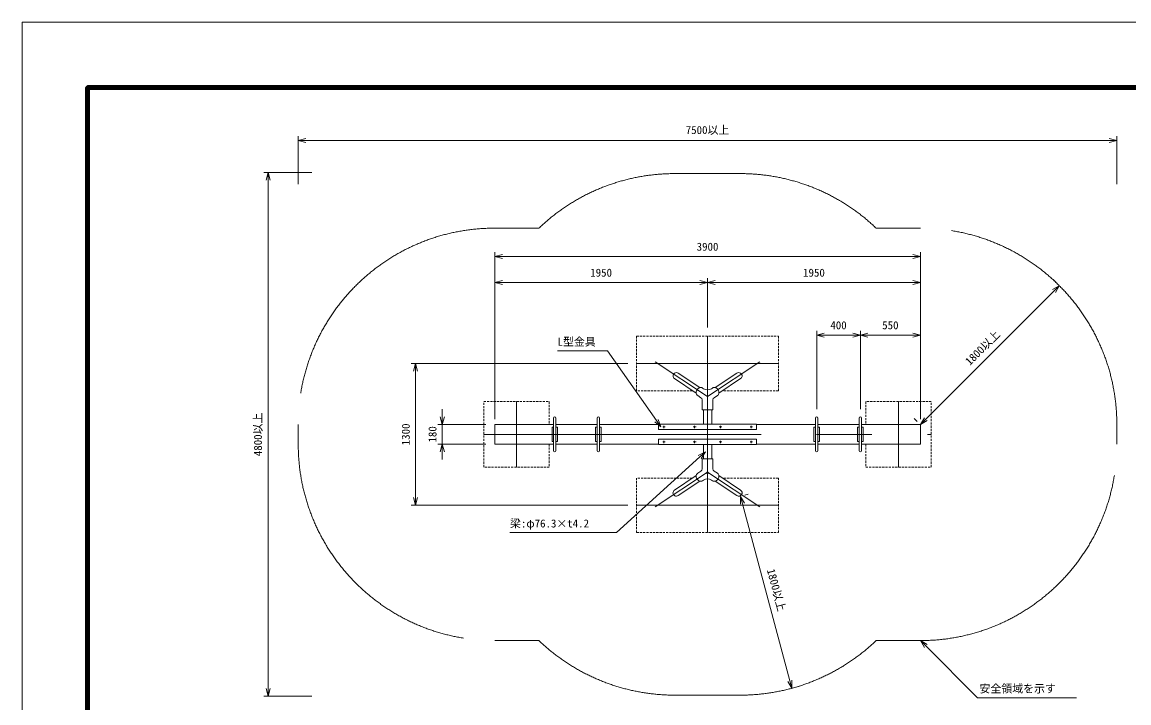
# Model space of a CAD drawing. Units: millimetres, scale not verified. Extents: x 0 to 16800, y 0 to 11880.
# Drawn here: x 0 to 10140, y 5641 to 11880 of the extents above; entities that cross this region are included whole.
import ezdxf
from ezdxf.enums import TextEntityAlignment as Align

# ---------------------------------------------------------------- set-up
doc = ezdxf.new("R2010")
doc.units = ezdxf.units.MM
doc.header["$LTSCALE"] = 40
doc.header["$PDMODE"] = 32
doc.header["$PDSIZE"] = 20
for name, pattern in [('USER1', [101.6, 63.5, -12.7, 12.7, -12.7]), ('USER2', [0.75, 0.5, -0.25]), ('USER3', [127, 63.5, -12.7, 12.7, -12.7, 12.7, -12.7])]:
    doc.linetypes.add(name, pattern=pattern)
for name, color, linetype, lineweight in [('D-BMK', 2, 'USER1', 13), ('D-SAFETY', 6, 'USER3', 13), ('D-STR', 1, 'Continuous', 18), ('D-STR-DIM', 7, 'Continuous', 13), ('D-STR-HIDDEN', 2, 'USER2', 13), ('D-STR-HTXT', 7, 'Continuous', 13), ('V-nasSTD', 5, 'Continuous', 13)]:
    doc.layers.add(name, color=color, linetype=linetype, lineweight=lineweight)
doc.styles.add('ＭＳ ゴシック', font='')
doc.styles.get('ＭＳ ゴシック').set_extended_font_data('MS Gothic')

msp = doc.modelspace()

# ---------------------------------------------------------------- linework, layer by layer
at = {"layer": 'D-BMK'}
for p, q in [((6279.65, 9001.71), (6279.65, 7201.71)), ((5629.65, 8751.71), (6929.65, 8751.71)), ((6279.65, 8447.42), (5799.65, 8766.21)), ((6279.65, 8447.42), (6759.65, 8766.21)), ((4529.65, 8401.71), (4529.65, 7801.71)), ((8029.65, 8401.71), (8029.65, 7801.71)), ((5868.62, 8170.71), (5890.19, 8170.71)), ((5879.65, 8159.75), (5879.65, 8181.32)), ((6148.03, 8170.71), (6173.91, 8170.71)), ((6159.65, 8159.75), (6159.65, 8181.32)), ((6411.28, 8170.71), (6385.4, 8170.71)), ((6399.65, 8159.75), (6399.65, 8181.32)), ((6690.68, 8170.71), (6669.11, 8170.71)), ((6679.65, 8159.75), (6679.65, 8181.32)), ((4229.65, 8101.71), (8329.65, 8101.71)), ((5868.62, 8032.71), (5890.19, 8032.71)), ((5879.65, 8043.67), (5879.65, 8022.11)), ((6148.03, 8032.71), (6173.91, 8032.71)), ((6159.65, 8043.67), (6159.65, 8022.11)), ((6411.28, 8032.71), (6385.4, 8032.71)), ((6399.65, 8043.67), (6399.65, 8022.11)), ((6690.68, 8032.71), (6669.11, 8032.71)), ((6679.65, 8043.67), (6679.65, 8022.11)), ((6279.65, 7756.01), (5799.65, 7437.21)), ((6279.65, 7756.01), (6759.65, 7437.21)), ((6929.65, 7451.71), (5629.65, 7451.71))]:
    msp.add_line(p, q, dxfattribs=at)
at = {"layer": 'D-SAFETY'}
for p, q in [((5979.65, 10491.71), (6579.65, 10491.71)), ((4329.65, 9991.71), (4734.66, 9991.71)), ((7824.64, 9991.71), (8229.65, 9991.71)), ((2529.65, 8011.71), (2529.65, 8191.71)), ((10029.65, 8191.71), (10029.65, 8011.71)), ((4734.66, 6211.71), (4329.65, 6211.71)), ((8229.65, 6211.71), (7824.64, 6211.71)), ((5979.65, 5711.71), (6579.65, 5711.71))]:
    msp.add_line(p, q, dxfattribs=at)
for centre, start, end in [((5979.65, 8691.71), 90, 133.76174), ((6579.65, 8691.71), 46.23826, 90), ((4329.65, 8191.71), 90, 180), ((8229.65, 8191.71), 0, 90), ((4329.65, 8011.71), 180, 270), ((8229.65, 8011.71), 270, 0), ((5979.65, 7511.71), 226.23826, 270), ((6579.65, 7511.71), 270, 313.76174)]:
    msp.add_arc(centre, 1800, start, end, dxfattribs=at)
at = {"layer": 'D-STR'}
for p, q in [((6209.74, 8530.16), (6010.09, 8662.76)), ((6349.56, 8530.16), (6549.21, 8662.76)), ((6175.76, 8480.1), (5976.62, 8612.36)), ((6234.87, 8526.49), (6244.06, 8520.46)), ((6324.43, 8526.49), (6315.25, 8520.46)), ((6383.54, 8480.1), (6582.68, 8612.36)), ((6189.3, 8457.13), (6218.38, 8438.02)), ((6229.65, 8417.13), (6229.65, 8326.71)), ((6329.65, 8417.13), (6329.65, 8326.71)), ((6370.01, 8457.13), (6340.92, 8438.02)), ((6229.65, 8326.71), (6329.65, 8326.71)), ((6241.5, 8326.71), (6241.5, 8195.71)), ((6317.8, 8195.71), (6317.8, 8326.71)), ((4868.65, 8251.71), (4868.65, 7951.71)), ((4890.65, 7951.71), (4890.65, 8251.71)), ((5268.65, 8251.71), (5268.65, 7951.71)), ((5290.65, 7951.71), (5290.65, 8251.71)), ((7268.65, 7951.71), (7268.65, 8251.71)), ((7290.65, 8251.71), (7290.65, 7951.71)), ((7668.65, 7951.71), (7668.65, 8251.71)), ((7690.65, 8251.71), (7690.65, 7951.71)), ((4329.65, 8011.71), (4329.65, 8191.71)), ((4329.65, 8191.71), (4868.65, 8191.71)), ((4854.65, 8036.71), (4854.65, 8166.71)), ((4854.65, 8166.71), (4868.65, 8166.71)), ((4890.65, 8191.71), (5268.65, 8191.71)), ((4890.65, 8166.71), (4904.65, 8166.71)), ((4904.65, 8166.71), (4904.65, 8036.71)), ((5254.65, 8036.71), (5254.65, 8166.71)), ((5254.65, 8166.71), (5268.65, 8166.71)), ((5290.65, 8191.71), (5829.65, 8191.71)), ((5290.65, 8166.71), (5304.65, 8166.71)), ((5304.65, 8166.71), (5304.65, 8036.71)), ((5829.65, 8195.71), (6729.65, 8195.71)), ((5829.65, 8145.71), (5829.65, 8195.71)), ((6729.65, 8145.71), (5829.65, 8145.71)), ((6729.65, 8195.71), (6729.65, 8145.71)), ((6729.65, 8191.71), (7268.65, 8191.71)), ((7268.65, 8166.71), (7254.65, 8166.71)), ((7254.65, 8166.71), (7254.65, 8036.71)), ((7668.65, 8191.71), (7290.65, 8191.71)), ((7304.65, 8166.71), (7290.65, 8166.71)), ((7304.65, 8036.71), (7304.65, 8166.71)), ((7668.65, 8166.71), (7654.65, 8166.71)), ((7654.65, 8166.71), (7654.65, 8036.71)), ((8229.65, 8191.71), (7690.65, 8191.71)), ((7704.65, 8166.71), (7690.65, 8166.71)), ((7704.65, 8036.71), (7704.65, 8166.71)), ((8229.65, 8011.71), (8229.65, 8191.71)), ((4868.65, 8011.71), (4329.65, 8011.71)), ((4868.65, 8036.71), (4854.65, 8036.71)), ((4904.65, 8036.71), (4890.65, 8036.71)), ((5268.65, 8011.71), (4890.65, 8011.71)), ((5268.65, 8036.71), (5254.65, 8036.71)), ((5304.65, 8036.71), (5290.65, 8036.71)), ((5829.65, 8011.71), (5290.65, 8011.71)), ((6729.65, 8057.71), (5829.65, 8057.71)), ((5829.65, 8057.71), (5829.65, 8007.71)), ((6729.65, 8007.71), (6729.65, 8057.71)), ((7268.65, 8011.71), (6729.65, 8011.71)), ((7254.65, 8036.71), (7268.65, 8036.71)), ((7290.65, 8036.71), (7304.65, 8036.71)), ((7290.65, 8011.71), (7668.65, 8011.71)), ((7654.65, 8036.71), (7668.65, 8036.71)), ((7690.65, 8036.71), (7704.65, 8036.71)), ((7690.65, 8011.71), (8229.65, 8011.71)), ((5829.65, 8007.71), (6729.65, 8007.71)), ((6241.5, 7876.71), (6241.5, 8007.71)), ((6317.8, 8007.71), (6317.8, 7876.71)), ((6229.65, 7786.3), (6229.65, 7876.71)), ((6229.65, 7876.71), (6329.65, 7876.71)), ((6329.65, 7786.3), (6329.65, 7876.71)), ((6175.76, 7723.32), (5976.62, 7591.06)), ((6189.3, 7746.3), (6218.38, 7765.41)), ((6370.01, 7746.3), (6340.92, 7765.41)), ((6383.54, 7723.32), (6582.68, 7591.06)), ((6209.74, 7673.26), (6010.09, 7540.67)), ((6234.87, 7676.93), (6244.06, 7682.97)), ((6324.43, 7676.93), (6315.25, 7682.97)), ((6349.56, 7673.26), (6549.21, 7540.67))]:
    msp.add_line(p, q, dxfattribs=at)
for centre, radius, start, end in [((5993.36, 8637.56), 30.25, 56.40954, 236.40954), ((6565.95, 8637.56), 30.25, 303.59046, 123.59046), ((6224.24, 8483.97), 48.77, 124.48089, 146.83837), ((6220.54, 8489.33), 42.25, 107.37227, 124.46222), ((6218.51, 8495.89), 35.38, 88.16862, 107.41186), ((6218.77, 8501.71), 29.56, 56.9836, 88.29737), ((6279.65, 8574.63), 64.82, 236.6945, 303.3055), ((6327.05, 8519.86), 7.13, 111.52866, 142.84244), ((6340.54, 8501.71), 29.56, 91.70263, 123.0164), ((6340.79, 8495.89), 35.38, 72.58814, 91.83138), ((6338.76, 8489.33), 42.25, 55.53778, 72.62773), ((6335.06, 8483.96), 48.77, 33.16163, 55.51911), ((6217.72, 8485.04), 42.25, 168.93778, 186.02773), ((6210.89, 8484.29), 35.38, 185.98814, 205.23138), ((6224.11, 8483.77), 48.77, 146.56163, 168.91911), ((6205.64, 8481.74), 29.55, 205.0987, 236.41247), ((6204.65, 8417.13), 25, 0, 56.6945), ((6354.65, 8417.13), 25, 123.3055, 180), ((6353.65, 8481.75), 29.56, 303.5836, 334.89737), ((6335.19, 8483.77), 48.77, 11.08089, 33.43837), ((6348.41, 8484.29), 35.38, 334.76862, 354.01186), ((6341.59, 8485.03), 42.25, 353.97227, 11.06222), ((4879.65, 8251.71), 11, 0, 180), ((5279.65, 8251.71), 11, 0, 180), ((7279.65, 8251.71), 11, 0, 180), ((7679.65, 8251.71), 11, 0, 180), ((4879.65, 7951.71), 11, 180, 0), ((5279.65, 7951.71), 11, 180, 0), ((7279.65, 7951.71), 11, 180, 0), ((7679.65, 7951.71), 11, 180, 0), ((6217.72, 7718.39), 42.25, 173.97227, 191.06222), ((6210.89, 7719.14), 35.38, 154.76862, 174.01186), ((6224.11, 7719.66), 48.77, 191.08089, 213.43837), ((6205.65, 7721.68), 29.56, 123.5836, 154.89737), ((6204.65, 7786.3), 25, 303.3055, 0), ((6354.65, 7786.3), 25, 180, 236.6945), ((6353.65, 7721.68), 29.56, 25.10263, 56.4164), ((6335.19, 7719.66), 48.77, 326.56163, 348.91911), ((6348.41, 7719.14), 35.38, 5.98814, 25.23138), ((6341.59, 7718.39), 42.25, 348.93778, 6.02773), ((6224.24, 7719.46), 48.77, 213.16163, 235.51911), ((6220.54, 7714.09), 42.25, 235.53778, 252.62773), ((6218.51, 7707.54), 35.38, 252.58814, 271.83138), ((6218.77, 7701.71), 29.56, 271.70263, 303.0164), ((6279.65, 7628.8), 64.82, 56.6945, 123.3055), ((6340.54, 7701.72), 29.56, 236.98761, 268.29729), ((6340.79, 7707.54), 35.38, 268.16862, 287.41186), ((6338.76, 7714.09), 42.25, 287.37227, 304.46222), ((6335.06, 7719.46), 48.77, 304.48089, 326.83837), ((5993.36, 7565.86), 30.25, 123.59046, 303.59046), ((6565.95, 7565.86), 30.25, 236.40954, 56.40954)]:
    msp.add_arc(centre, radius, start, end, dxfattribs=at)
msp.add_point((6279.65, 7749.71), dxfattribs=at)
at = {"layer": 'D-STR-DIM'}
for p, q in [((2529.65, 10395.93), (2529.65, 10835.93)), ((2529.65, 10795.93), (2599.65, 10814.69)), ((2599.65, 10777.18), (2529.65, 10795.93)), ((2529.65, 10795.93), (2599.65, 10795.93)), ((2599.65, 10795.93), (9959.65, 10795.93)), ((9959.65, 10814.69), (10029.65, 10795.93)), ((10029.65, 10795.93), (9959.65, 10777.18)), ((10029.65, 10795.93), (9959.65, 10795.93)), ((10029.65, 10395.93), (10029.65, 10835.93)), ((2655.2, 10501.71), (2215.2, 10501.71)), ((2236.44, 10431.71), (2255.2, 10501.71)), ((2255.2, 10501.71), (2273.96, 10431.71)), ((2255.2, 10501.71), (2255.2, 10431.71)), ((2255.2, 5771.71), (2255.2, 10431.71)), ((4329.65, 8241.71), (4329.65, 9771.71)), ((4329.65, 9731.71), (4399.65, 9750.47)), ((8159.65, 9750.47), (8229.65, 9731.71)), ((8229.65, 8241.71), (8229.65, 9771.71)), ((4399.65, 9712.96), (4329.65, 9731.71)), ((4329.65, 9731.71), (4399.65, 9731.71)), ((8159.65, 9731.71), (4399.65, 9731.71)), ((8229.65, 9731.71), (8159.65, 9712.96)), ((8229.65, 9731.71), (8159.65, 9731.71)), ((4329.65, 8241.71), (4329.65, 9533.71)), ((6279.65, 9081.71), (6279.65, 9533.71)), ((6279.65, 9081.71), (6279.65, 9533.71)), ((8229.65, 8831.71), (8229.65, 9533.71)), ((4329.65, 9493.71), (4399.65, 9512.47)), ((4399.65, 9474.96), (4329.65, 9493.71)), ((4329.65, 9493.71), (4399.65, 9493.71)), ((4399.65, 9493.71), (6209.65, 9493.71)), ((6209.65, 9512.47), (6279.65, 9493.71)), ((6279.65, 9493.71), (6209.65, 9474.96)), ((6279.65, 9493.71), (6209.65, 9493.71)), ((6279.65, 9493.71), (6349.65, 9512.47)), ((6349.65, 9474.96), (6279.65, 9493.71)), ((6279.65, 9493.71), (6349.65, 9493.71)), ((6349.65, 9493.71), (8159.65, 9493.71)), ((8159.65, 9512.47), (8229.65, 9493.71)), ((8229.65, 9493.71), (8159.65, 9474.96)), ((8229.65, 9493.71), (8159.65, 9493.71)), ((9439.68, 9428.27), (9502.44, 9464.51)), ((9445.88, 9521.07), (9474.16, 9492.79)), ((9502.44, 9464.51), (9452.95, 9415.01)), ((9502.44, 9464.51), (9466.21, 9401.75)), ((8279.15, 8241.21), (9452.95, 9415.01)), ((7279.65, 8331.71), (7279.65, 9051.71)), ((7279.65, 9011.71), (7349.65, 9030.47)), ((7609.65, 9030.47), (7679.65, 9011.71)), ((7679.65, 8331.71), (7679.65, 9051.71)), ((7679.65, 8331.71), (7679.65, 9051.71)), ((7679.65, 9011.71), (7749.65, 9030.47)), ((8159.65, 9030.47), (8229.65, 9011.71)), ((8229.65, 8271.71), (8229.65, 9051.71)), ((7349.65, 8992.96), (7279.65, 9011.71)), ((7279.65, 9011.71), (7349.65, 9011.71)), ((7349.65, 9011.71), (7609.65, 9011.71)), ((7679.65, 9011.71), (7609.65, 8992.96)), ((7679.65, 9011.71), (7609.65, 9011.71)), ((7749.65, 8992.96), (7679.65, 9011.71)), ((7679.65, 9011.71), (7749.65, 9011.71)), ((7749.65, 9011.71), (8159.65, 9011.71)), ((8229.65, 9011.71), (8159.65, 8992.96)), ((8229.65, 9011.71), (8159.65, 9011.71)), ((5549.65, 8751.71), (3564.62, 8751.71)), ((3585.86, 8681.71), (3604.62, 8751.71)), ((3604.62, 8751.71), (3623.38, 8681.71)), ((3604.62, 8751.71), (3604.62, 8681.71)), ((3604.62, 8681.71), (3604.62, 7521.71)), ((3849.65, 8261.71), (3849.65, 8331.71)), ((3849.65, 8191.71), (3830.9, 8261.71)), ((3868.41, 8261.71), (3849.65, 8191.71)), ((3849.65, 8191.71), (3849.65, 8261.71)), ((8173.08, 8248.28), (8201.37, 8220)), ((8229.65, 8191.71), (8265.89, 8254.47)), ((8229.65, 8191.71), (8279.15, 8241.21)), ((8292.41, 8227.95), (8229.65, 8191.71)), ((4249.65, 8191.71), (3809.65, 8191.71)), ((3849.65, 8191.71), (3849.65, 8011.71)), ((4249.65, 8011.71), (3809.65, 8011.71)), ((3830.9, 7941.71), (3849.65, 8011.71)), ((3849.65, 8011.71), (3868.41, 7941.71)), ((3849.65, 8011.71), (3849.65, 7941.71)), ((3849.65, 7941.71), (3849.65, 7871.71)), ((3604.62, 7451.71), (3585.86, 7521.71)), ((3623.38, 7521.71), (3604.62, 7451.71)), ((3604.62, 7451.71), (3604.62, 7521.71)), ((6581.43, 7461.31), (6581.43, 7533.78)), ((6581.43, 7533.78), (6617.66, 7471.02)), ((6581.43, 7533.78), (6599.55, 7466.16)), ((6652.28, 7552.76), (6620.07, 7544.13)), ((5549.65, 7451.71), (3564.62, 7451.71)), ((6599.55, 7466.16), (7034.58, 5842.58)), ((7052.7, 5774.97), (7016.47, 5837.73)), ((7052.7, 5774.97), (7034.58, 5842.58)), ((7052.7, 5847.44), (7052.7, 5774.97)), ((7123.55, 5793.95), (7091.34, 5785.32)), ((2655.2, 5701.71), (2215.2, 5701.71)), ((2255.2, 5701.71), (2236.44, 5771.71)), ((2273.96, 5771.71), (2255.2, 5701.71)), ((2255.2, 5701.71), (2255.2, 5771.71))]:
    msp.add_line(p, q, dxfattribs=at)
at = {"layer": 'D-STR-HIDDEN'}
for p, q in [((5629.65, 8501.71), (5629.65, 9001.71)), ((5629.65, 9001.71), (6929.65, 9001.71)), ((6929.65, 9001.71), (6929.65, 8501.71)), ((6140.21, 8501.71), (5629.65, 8501.71)), ((6929.65, 8501.71), (6419.09, 8501.71)), ((4229.65, 7801.71), (4229.65, 8401.71)), ((4229.65, 8401.71), (4829.65, 8401.71)), ((4829.65, 8401.71), (4829.65, 8191.71)), ((8329.65, 8401.71), (7729.65, 8401.71)), ((7729.65, 8401.71), (7729.65, 8191.71)), ((8329.65, 7801.71), (8329.65, 8401.71)), ((4829.65, 8011.71), (4829.65, 7801.71)), ((7729.65, 8011.71), (7729.65, 7801.71)), ((4829.65, 7801.71), (4229.65, 7801.71)), ((7729.65, 7801.71), (8329.65, 7801.71)), ((6140.21, 7701.71), (5629.65, 7701.71)), ((5629.65, 7701.71), (5629.65, 7201.71)), ((6929.65, 7701.71), (6419.09, 7701.71)), ((6929.65, 7201.71), (6929.65, 7701.71)), ((5629.65, 7201.71), (6929.65, 7201.71))]:
    msp.add_line(p, q, dxfattribs=at)
at = {"layer": 'D-STR-HTXT'}
for p, q in [((5349.61, 8866.99), (4905.4, 8866.99)), ((5364.01, 8866.99), (5349.61, 8866.99)), ((5811.4, 8228.05), (5364.01, 8866.99)), ((5851.55, 8170.71), (5796.04, 8217.3)), ((5851.55, 8170.71), (5811.4, 8228.05)), ((5826.76, 8238.81), (5851.55, 8170.71)), ((6195.24, 7909.01), (6259.65, 7942.21)), ((6259.65, 7942.21), (6207.86, 7895.13)), ((6259.65, 7942.21), (6220.47, 7881.25)), ((6207.86, 7895.13), (5445.07, 7201.71)), ((5430.67, 7201.71), (4469.71, 7201.71)), ((5445.07, 7201.71), (5430.67, 7201.71)), ((8265.89, 6148.95), (8229.65, 6211.71)), ((8229.65, 6211.71), (8292.41, 6175.48)), ((8229.65, 6211.71), (8279.15, 6162.22)), ((8279.15, 6162.22), (8753.48, 5687.89)), ((8753.48, 5687.89), (8767.88, 5687.89)), ((8767.88, 5687.89), (9661.33, 5687.89))]:
    msp.add_line(p, q, dxfattribs=at)
at = {"layer": 'V-nasSTD'}
msp.add_lwpolyline([(0, 0), (0, 11880), (16800, 11880), (16800, 0)], close=True, dxfattribs=at)
at = {"layer": 'V-nasSTD', "color": 3, "lineweight": 140}
msp.add_lwpolyline([(600, 600), (600, 11280), (16200, 11280), (16200, 600)], close=True, dxfattribs=at)

# ---------------------------------------------------------------- texts
at = {"layer": 'D-STR-DIM', "style": 'ＭＳ ゴシック'}
for s, p in [('7500以上', (6279.65, 10891.01)), ('3900', (6279.65, 9821.71)), ('1950', (5304.65, 9583.71)), ('1950', (7254.65, 9583.71)), ('400', (7479.65, 9101.71)), ('550', (7954.65, 9101.71))]:
    msp.add_text(s, height=73.31, dxfattribs=at).set_placement(p, align=Align.MIDDLE_CENTER)
for s, rotation, p in [('1800以上', 45, (8798.82, 8895.34)), ('4800以上', 90, (2160.12, 8101.71)), ('1300', 90, (3514.62, 8101.71)), ('180', 90, (3759.65, 8101.71)), ('1800以上', 285, (6909.85, 6675.46))]:
    msp.add_text(s, height=73.31, rotation=rotation, dxfattribs=at).set_placement(p, align=Align.MIDDLE_CENTER)
at = {"layer": 'D-STR-HTXT', "style": 'ＭＳ ゴシック'}
for s, p in [('L型金具', (4905.4, 8986.99)), ('梁:φ76.3×t4.2', (4469.71, 7321.71)), ('安全領域を示す', (8771.48, 5807.89))]:
    msp.add_text(s, height=73.31, dxfattribs=at).set_placement(p, align=Align.TOP_LEFT)

doc.saveas('drawing.dxf')
